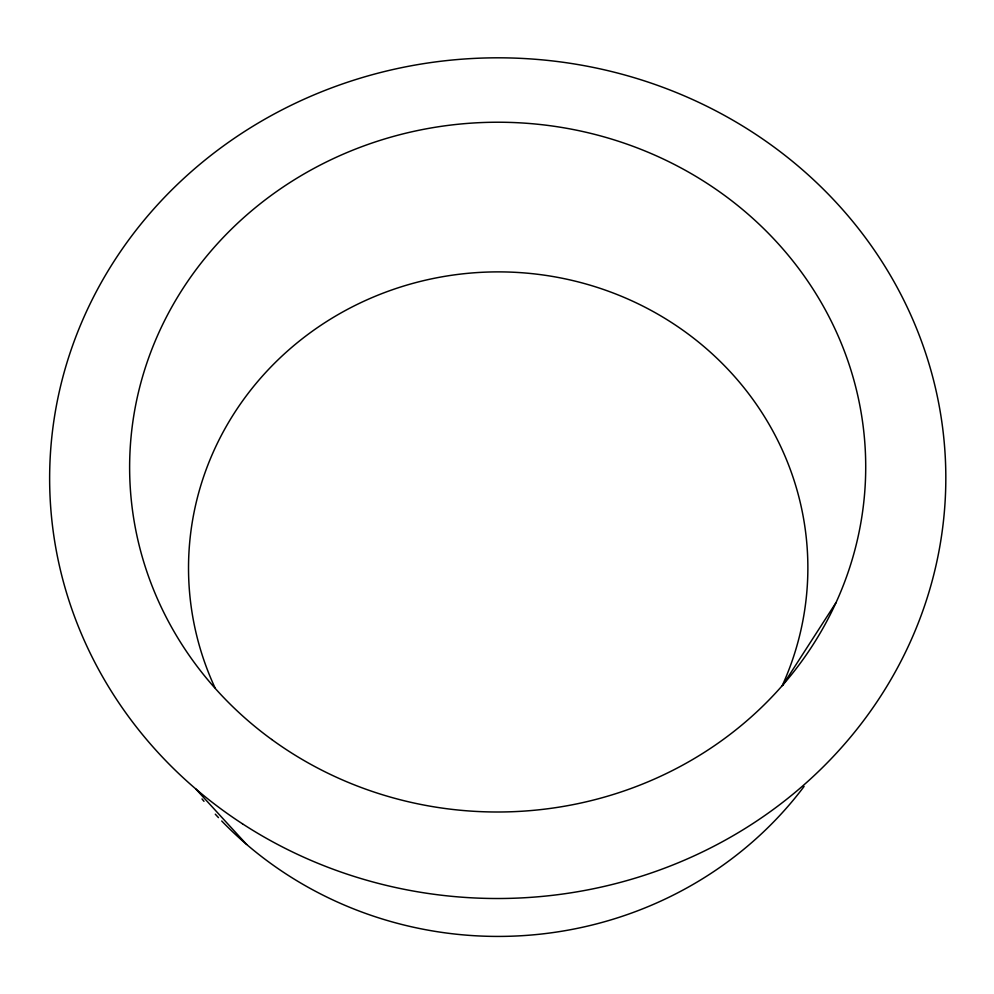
<?xml version="1.0" encoding="UTF-8"?>
<svg xmlns="http://www.w3.org/2000/svg" width="994" height="994" viewBox="0 0 994 994"><rect width="100%" height="100%" fill="white"/><g stroke="black" fill="none" stroke-linecap="round" stroke-linejoin="round"><path stroke-width="1.49" d="M782.539 685.562L836.004 602.637M195.719 788.888L246.661 844.465M214.952 687.686A309.681 296.013 -0.3 0 1 497.062 271.884A309.681 296.013 -0.3 0 1 782.34 685.45M804.084 786.44A376.912 360.561 -0.3 0 1 221.712 820.994M218.481 817.615A376.912 360.561 -0.3 0 1 215.288 814.185M203.994 801.326A376.912 360.561 -0.3 0 1 202.018 798.94M242.486 823.815A448.095 420.35 -0.3 0 0 944.3 512.494A448.095 420.35 -0.3 0 0 306.388 98.182A448.095 420.35 -0.3 0 0 242.486 823.815M271.722 739.499A368.041 344.881 -0.3 0 0 862.245 514.122A368.041 344.881 -0.3 0 0 359.033 147.721A368.041 344.881 -0.3 0 0 271.722 739.499"/></g></svg>
